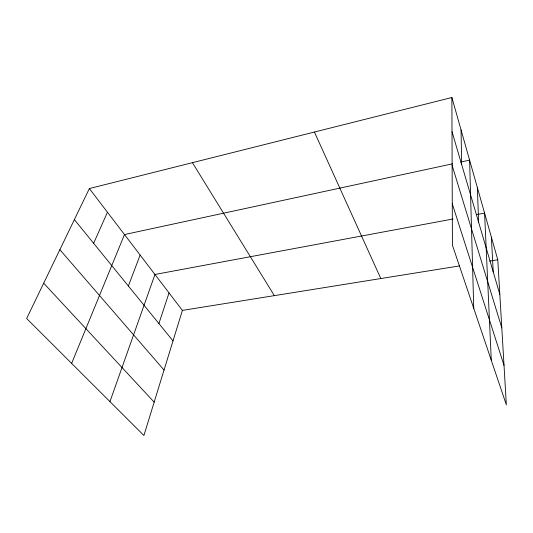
<?xml version="1.0" encoding="UTF-8"?>
<svg xmlns="http://www.w3.org/2000/svg" width="533" height="533" viewBox="0 0 533 533"><rect width="100%" height="100%" fill="white"/><g stroke="black" fill="none" stroke-linecap="round" stroke-linejoin="round"><path stroke-width="0.8" d="M89.364 188.555L182.393 310.399L143.903 435.488L26.65 318.507L89.364 188.555L451.884 97.512L497.782 259.771L506.35 404.853L452.417 245.187L451.884 97.512M158.914 323.558L169.028 292.89M109.951 401.615L154.956 274.468L453.043 218.983M128.36 285.988L140.132 255.054M71.642 363.393L124.489 234.56L452.604 163.804M93.641 243.301L107.446 212.234M460.699 162.059L469.6 160.14L473.744 308.327M476.495 214.612L484.584 213.107L491.279 360.235M182.393 310.399L459.579 265.9M489.654 261.07L497.782 259.771M43.686 283.203L154.164 402.142M59.863 249.691L164.037 370.055M74.373 219.616L173.012 340.893M192.42 162.678L274.348 295.635M314.417 132.037L380.815 278.546M452.27 203.806L504.018 365.358M452.131 165.41L501.806 327.915M452.011 131.678L499.827 294.369M491.386 237.158L493.218 271.877M477.335 187.489L478.634 222.274M461.065 129.959L461.638 164.45"/></g></svg>
